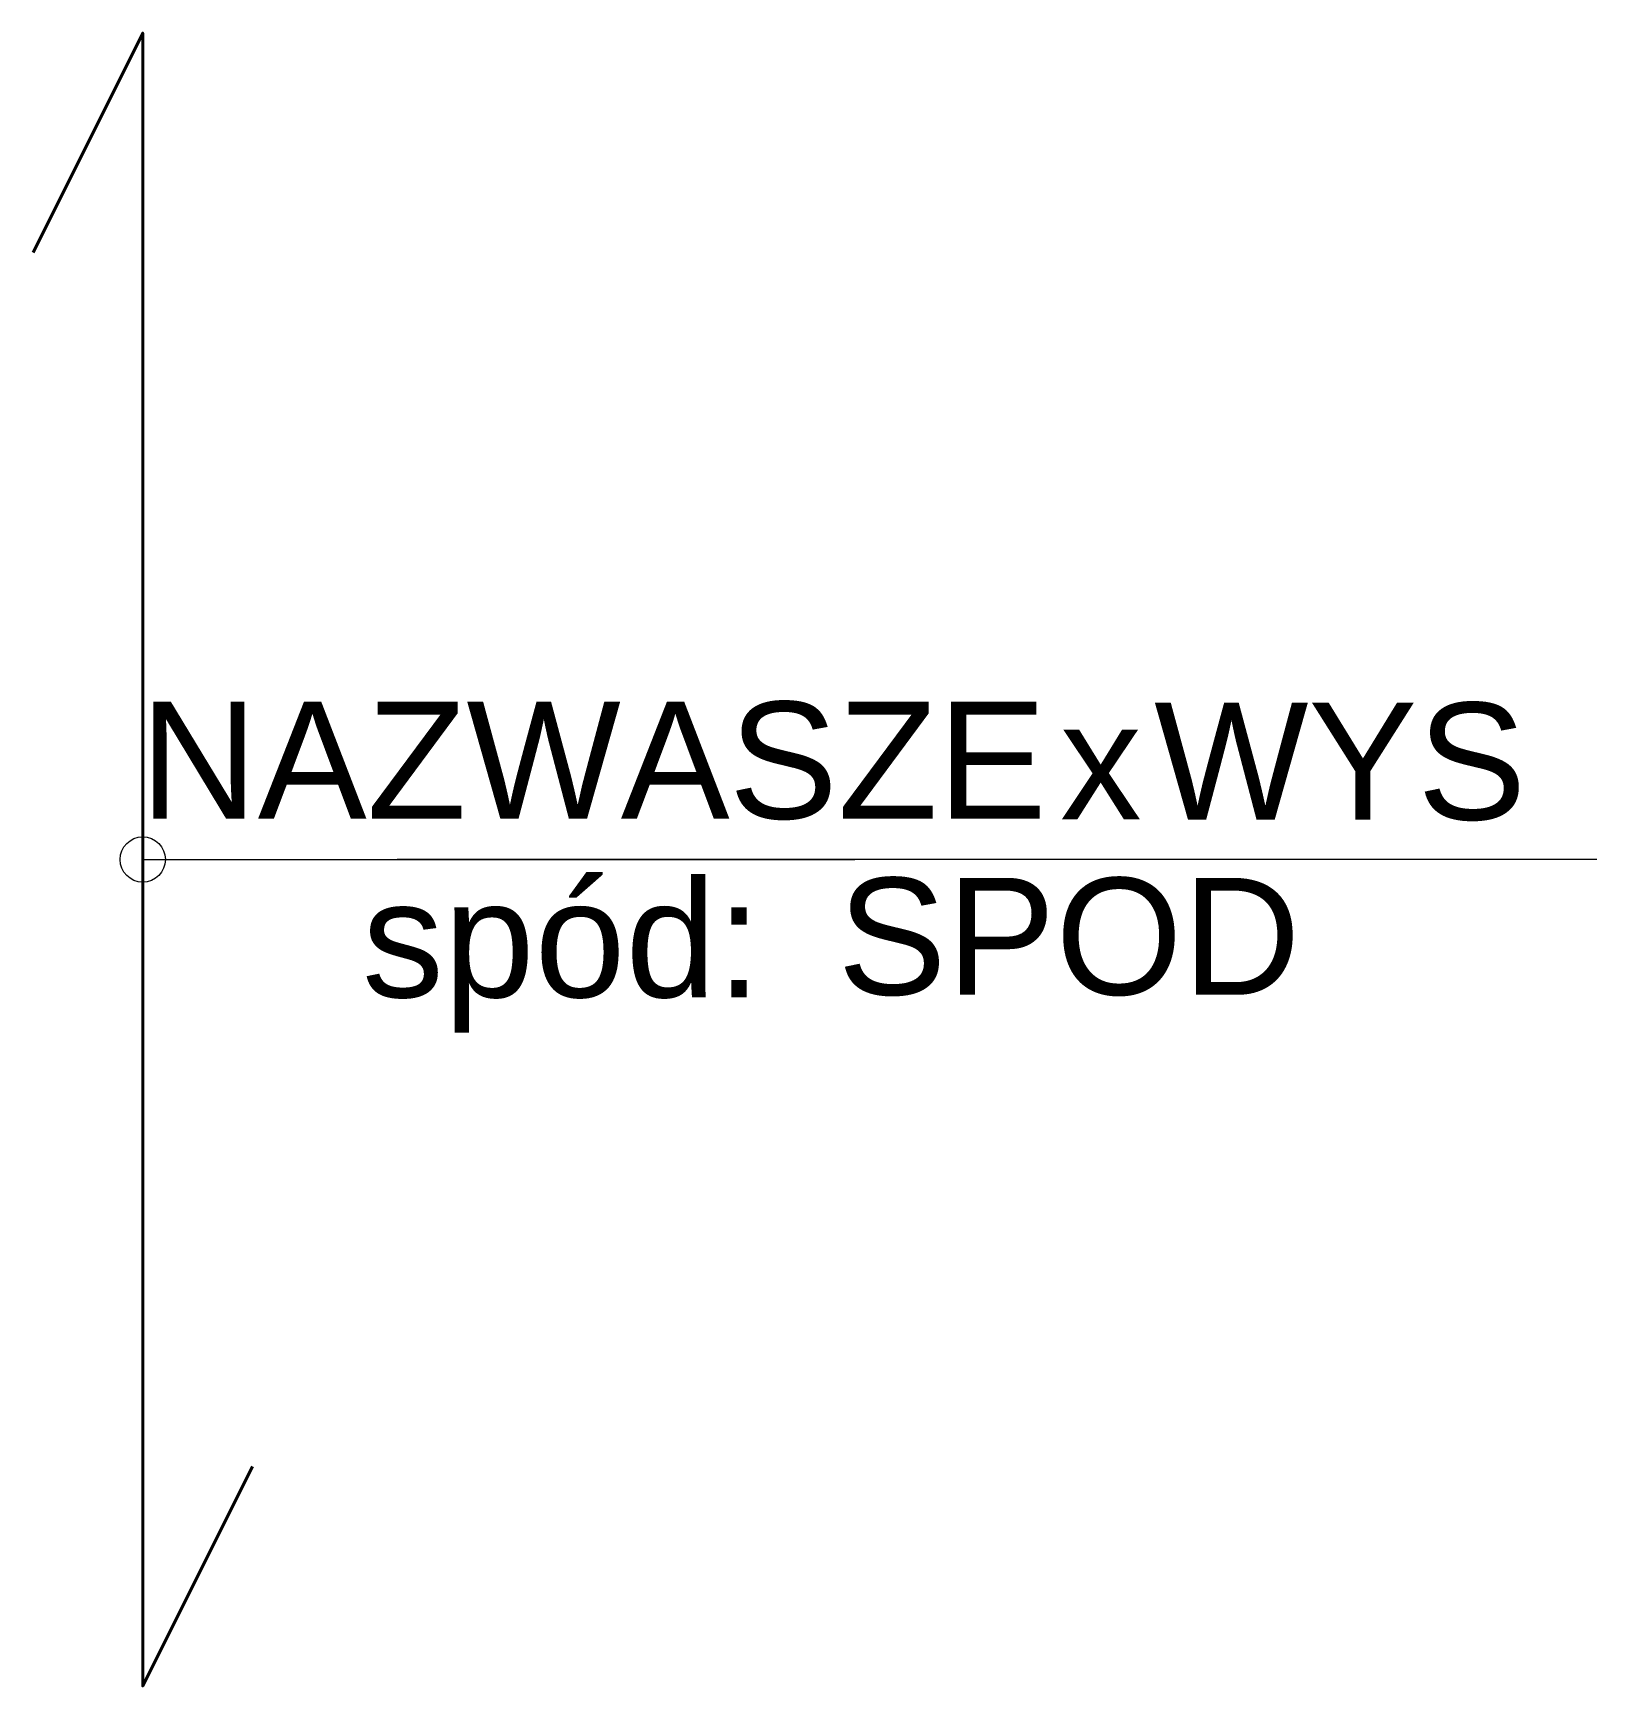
# Model space of a CAD drawing. Header units: millimetres. Extents: x -150 to 1989, y -1131 to 1131.
import ezdxf
from ezdxf.enums import TextEntityAlignment as Align

# ---------------------------------------------------------------- set-up
doc = ezdxf.new("R2010")
doc.units = ezdxf.units.MM
doc.header["$LTSCALE"] = 10
doc.header["$MEASUREMENT"] = 0
for name, color, linetype, lineweight in [('G-Cienka', 4, 'Continuous', 9), ('G-Elementy konstrukcyjne', 1, 'Continuous', 40), ('G-Opisy', 2, 'Continuous', 18)]:
    doc.layers.add(name, color=color, linetype=linetype, lineweight=lineweight)
doc.styles.add('Arial-GG', font='arial.ttf')

msp = doc.modelspace()

# ---------------------------------------------------------------- linework, layer by layer
at = {"layer": 'G-Cienka', "ltscale": 2}
msp.add_line((0, 0), (974.2, 0), dxfattribs=at)
at = {"layer": 'G-Cienka'}
msp.add_line((1989.4, 0), (348, 0), dxfattribs=at)
at = {"layer": 'G-Elementy konstrukcyjne'}
msp.add_lwpolyline([(-150, 830.6), (0, 1130.6), (0, -1130.6), (150, -830.6)], dxfattribs=at)
at = {"layer": 'G-Opisy'}
msp.add_circle((0, 0), 31, dxfattribs=at)

# ---------------------------------------------------------------- texts
at = {"layer": 'G-Opisy', "color": 2, "char_height": 160, "width": 4672.273, "attachment_point": 1, "style": 'Arial-GG'}
for s, insert in [('\\pi1548.464;x', (-293.6, 214.8)), ('{\\fArial|b0|i0|c0|p34;\\W8.31154;   }\\P{\\fArial|b0|i0|c0|p34;\\W8.27463;   }spód: ', (-1241.3, 238.2))]:
    msp.add_mtext(s, dxfattribs=dict(at, insert=insert))
at = {"layer": 'G-Opisy', "ltscale": 2, "style": 'Arial-GG'}
for tag, text, p in [('NAZWA', 'W-1/0', (803, 55.8)), ('SZE', '25', (1236.5, 55.8))]:
    msp.add_attdef(tag, text=text, height=160, dxfattribs=at).set_placement(p, align=Align.RIGHT)
for tag, p, s in [('WYS', (1383.7, 54.5), '25'), ('SPOD', (950.5, -185.1), '+5,55')]:
    msp.add_attdef(tag, p, s, height=160, dxfattribs=at)

doc.saveas('drawing.dxf')
